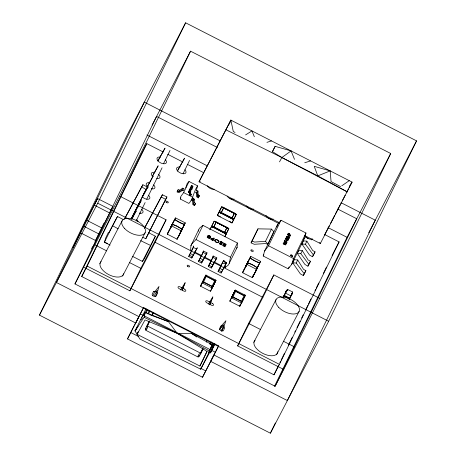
<?xml version="1.0" encoding="UTF-8"?>
<svg xmlns="http://www.w3.org/2000/svg" width="456" height="456" viewBox="0 0 456 456"><rect width="100%" height="100%" fill="white"/><g stroke="black" fill="none" stroke-linecap="round" stroke-linejoin="round"><path stroke-width="0.68" d="M209.857 237.907C208.666 236.977 210.968 238.009 210.723 236.926A1.442 0.758 27.5 0 0 210.262 236.236L208.523 235.421A1.397 0.735 27.5 0 0 207.828 235.552L207.657 235.843A1.516 0.798 27.5 0 0 207.925 236.527L208.158 236.749L207.235 236.943A1.237 0.65 27.5 0 0 207.423 237.61L209.606 238.516A1.225 0.644 27.5 0 0 209.914 238.226A1.129 0.593 27.5 0 0 209.857 237.907L209.481 237.428M213.049 227.743L213.1 226.393L211.578 226.535L209.88 229.801L214.166 221.223L215.494 221.491L215.295 221.895L228.798 228.707L224.791 236.738M220.522 213.414L220.573 212.063L219.045 212.211L217.347 215.471L231.979 222.955L236.271 214.377L235.285 213.459L235.085 213.87L236.271 214.377L231.979 222.955L229.984 221.525M190.129 192.517L190.095 192.962L189.861 192.301L188.795 192.335L188.431 192.147L188.704 191.674L188.26 191.725L188.727 192.409L189.867 192.398L189.958 193.048L189.97 192.284L188.442 191.925M223.845 266.914L225.099 267.552L228.382 264.999L237.131 247.312L237.405 242.991L202.948 225.361L199.426 228.256L190.939 245.681L190.608 249.916L191.862 250.555M188.727 256.471L193.315 247.414L193.435 245.972L193.002 248.053L188.727 256.471L191.737 258.01L197.254 247.887L191.737 258.01M208.512 352.517L208.318 353.896L212.029 344.736L191.634 333.501L177.224 333.336L206.927 351.359L199.939 366.054L137.091 334.339L137.78 332.39M198.337 231.26L198.565 229.984M189.987 188.773C190.745 187.895 191.417 191.081 191.913 189.229L191.457 189.622L190.642 188.892C188.807 188.909 190.671 187.821 191.457 189.622M229.294 263.334L230.485 257.207L237.405 242.991M188.431 192.147L188.505 191.776M185.706 187.912L187.239 183.38L189.052 181.494L197.642 185.871L196.45 189.747M198.508 261.47L203.097 252.419L203.387 251.011L207.035 252.892L201.518 263.015L198.508 261.47L202.789 253.046L203.387 251.011M208.289 266.475L212.884 257.418L213.169 256.01L216.822 257.891L211.305 268.014L208.289 266.475L212.57 258.045L213.169 256.01M197.642 185.871C193.589 191.184 193.464 198.668 188.887 203.433L180.285 199.033L180.81 196.49L183.665 192.586L189.052 181.494M201.005 367.815L200.708 369.178L139.821 339.007L135.044 330.896L146 308.854M286.756 237.034C286.955 235.883 287.901 237.644 287.901 237.462C289.144 236.47 288.585 238.853 288.922 237.895L288.545 238.192C290.284 238.243 288.277 236.658 287.804 236.949C286.966 235.381 285.946 237.684 286.864 236.71L287.44 236.818M137.45 326.627L135.044 330.896L144.102 317.296L145.247 312.434L168.441 321.64L177.15 333.296L145.019 319.907L137.091 334.339L138.191 331.751M207.845 237.342L208.261 237.057A0.747 0.393 27.5 0 1 208.774 237.2A0.741 0.388 27.5 0 1 209.19 237.53L209.224 237.587A0.815 0.427 27.5 0 1 209.281 237.946L208.232 237.884L208.084 237.074M190.471 191.657C188.995 192.637 188.339 189.559 190.351 191.372A0.65 0.342 27.5 0 1 190.471 191.657L189.616 190.904L190.078 191.144M210.113 236.972L210.148 236.835A0.883 0.462 27.5 0 0 209.977 236.442L208.728 235.82L208.244 236.282A1.009 0.53 27.5 0 0 208.802 236.875L209.84 237.234L210.113 236.972L209.218 237.074M263.22 256.021L264.583 251.056L277.636 224.369L280.987 220.242L305.976 233.01L304.42 238.328L291.646 264.434L288.203 268.801L263.22 256.021L263.842 254.744M190.779 187.9C191.263 188.248 192.854 189.531 191.691 188.151C190.899 187.65 189.445 187.906 190.768 187.895M192.614 187.273L192.592 187.707L192.552 186.886L190.847 186.413L192.614 187.273L191.862 187.04M221.986 330.577L223.788 324.649L219.678 329.392M192.255 186.071L191.788 185.598L191.417 185.843L193.07 186.857L191.138 185.871L191.833 185.444L192.409 186.344M288.568 233.563L289.252 233.803L289.303 234.418L289.001 233.632L288.215 233.865L290.614 235.091L290.227 235.894L289.566 235.644L289.275 236.242C282.805 231.186 295.722 238.938 287.611 234.344M285.593 244.678L285.342 244.12L284.088 244.268L283.165 243.498C283.216 242.752 283.974 244.285 285.775 244.074C286.63 244.906 284.692 245.379 285.701 244.473C285.621 243.829 284.726 243.994 284.327 244.199A0.718 0.376 27.5 0 1 283.871 244.137L283.273 243.652M190.437 191.6L189.918 191.868L188.938 191.252M291.646 264.434L293.544 258.563L305.976 233.01M276.752 227.065L277.636 224.369M221.445 244.433C218.623 241.743 220.841 240.346 222.859 243.179C216.475 239.086 226.797 247.756 219.256 243.783L219.427 243.424L220.943 244.422L221.582 244.159L220.943 244.422L220.105 243.949M212.866 344.069L211.954 345.163L212.667 343.168M229.414 124.123L230.867 120.127L352.032 182.075L320.323 243.538L304.528 235.501M292.604 291.994L289.794 298.252L284.236 295.402L287.554 289.412L292.604 291.994L289.794 298.252M220.231 329.067L221.462 325.726L225.931 320.699L223.771 326.901L221.496 331.33M289.486 299.301L289.771 298.532L284.048 295.602L282.988 297.517L284.048 295.602M283.603 243.27L284.002 244.017L284.823 243.743L285.775 244.074L285.006 243.738M213.904 343.727L210.45 352.836L208.483 352.374L214.115 343.573M209.794 352.243L200.708 369.178L209.629 351.057L212.029 344.736M192.711 200.993L193.429 199.158L192.706 197.796L191.617 200.002L192.711 200.993L192.774 204.476L194.404 205.645L195.567 203.439L194.313 202.532L194.285 199.181L192.706 197.796M196.502 193.213L197.22 191.377L196.302 190.272L197.961 191.047L198.086 194.712L197.311 196.376L198.577 197.266L198.2 197.864L196.565 196.696L196.502 193.213L195.39 192.147L197.169 192.683L197.311 196.376M283.478 296.696L286.613 290.153L287.531 290.751M147.847 313.939L149.123 310.69M224.284 233.033L227.008 227.458L216.304 221.89L216.093 222.209L213.642 227.259L224.284 233.033L227.008 227.458L216.093 222.209M231.756 218.709L234.481 213.134L223.776 207.565L223.56 207.879L221.109 212.935L231.756 218.709L234.481 213.134L223.56 207.879M143.959 315.615L145.247 312.434M146.051 313.306L147.339 310.108M185.13 282.771L182.183 289.976L185.13 282.771L180.559 289.965M212.844 296.942L209.629 304.802L212.844 296.942L208.272 304.135M177.39 191.298L178.906 191.782L181.984 189.776L183.517 190.796L182.149 190.551L179.026 192.586L177.122 191.947L178.182 189.685L179.647 190.18L182.77 188.146L184.287 189.194L183.238 189.069M215.454 281.255L215.597 280.907L205.576 275.874L202.652 281.854L212.798 286.716L215.454 281.255L205.576 275.874M244.781 296.246L244.923 295.904L234.908 290.871L231.984 296.85L242.13 301.707L244.781 296.246L234.908 290.871L231.984 296.85M178.182 189.685L177.122 191.947M175.52 217.905L170.39 227.743L175.52 217.905L185.284 222.893L180.114 232.822M250.8 256.392L245.67 266.236L250.8 256.392L260.564 261.385L255.394 271.309M214.035 344.354L210.45 352.836L214.998 343.978M182.178 229.339L177.127 239.178L167.289 234.162L172.362 224.318L176.774 225.999L182.178 229.339L178.575 236.482M257.458 267.826L252.407 277.664L242.643 272.745L244.171 269.228L247.642 262.81L252.054 264.486L257.458 267.826L252.407 277.664M149.505 321.486L147.51 326.029L200.412 353.075L202.738 348.703M152.07 315.649L153.501 312.411L152.139 315.022M146.233 328.195L145.39 330.076L198.263 357.122L199.238 355.298M146.798 326.941L149.329 321.292M205.639 275.726L206.579 275.794L205.941 275.11L202.156 282.88L212.165 287.998L215.95 280.229L205.941 275.11L205.81 275.401L206.579 275.794L203.393 282.332L202.156 282.88L200.458 286.14L210.467 291.259L212.633 287.058L211.863 286.664L215.05 280.126L215.95 280.229L215.648 280.845L215.05 280.126L215.819 280.52M234.971 290.723L235.912 290.791L235.267 290.107L231.483 297.876L241.498 302.995L245.277 295.226L235.267 290.107L235.142 290.398L235.912 290.791L232.725 297.329L231.483 297.876L229.784 301.137L239.799 306.255L241.965 302.054L241.195 301.661L244.382 295.117L245.277 295.226L245.151 295.511L244.382 295.117L244.98 295.841M178.906 191.782L179.647 190.18M167.363 234.259L168.042 232.571M242.643 272.745L243.322 271.063M213.921 345.329L210.45 352.836L213.955 345.659M251.108 242.877L257.976 228.849L271.497 229.094L273.754 231.619L267.917 244.142L265.306 243.572L254.254 244.285L251.108 242.877L257.976 228.849M172.362 224.318L171.61 225.925L181.374 230.924M247.642 262.81L246.89 264.412L256.654 269.41M194.78 205.046L193.532 204.174L194.313 202.532M180.257 232.771L181.043 231.124L180.736 231.22M255.537 271.263L258.609 265.181M215.597 280.907L212.798 286.716L202.874 281.5M244.923 295.904L242.13 301.707L232.207 296.497M304.266 273.805L296.229 263.049L297.705 259.994L294.331 259.663L292.763 262.85L300.344 273.862L303.331 275.578L305.885 270.682L303.514 269.319L297.705 259.994M308.849 264.394L300.817 253.644L302.288 250.583L298.919 250.253L297.346 253.445L304.933 264.451L307.914 266.167L310.468 261.271L308.102 259.914L302.288 250.583M313.432 254.984L305.4 244.234L306.871 241.173L303.502 240.842L301.929 244.034L309.516 255.046L312.497 256.762L315.056 251.86L312.685 250.504L306.871 241.173M181.984 189.776L182.77 188.146M197.169 192.683L197.961 191.047M218.076 271.474L223.668 260.433L226.603 262.895L221.086 273.019L218.076 271.474L223.668 260.433L225.731 263.973L221.086 273.019M288.203 268.801L289.138 266.885M284.236 295.402L287.554 289.412M39.444 315.125L127.344 134.737L185.609 22.8L416.556 140.875L328.656 321.263L270.391 433.2L39.444 315.125L97.715 203.188L185.609 22.8M97.561 198.531L86.349 220.071L72.795 247.893L84.007 226.347L97.561 198.531L112.957 206.403L99.402 234.219L91.77 248.879M95.515 240.483L103.928 223.223M91.884 248.178L92.5 246.913M94.968 241.851L112.957 206.403M74.966 283.928L96.005 240.745L80.609 232.873L56.43 282.498L135.751 323.053L138.892 316.612L74.966 283.928C114.57 206.881 153.079 129.287 190.551 51.169L390.701 153.501C353.229 231.619 314.72 309.214 275.116 386.26L213.904 354.962L210.763 361.403L287.371 400.573L375.271 220.185L341.099 202.715M324.541 234.475L339.087 241.914L279.414 364.372L273.982 374.815L81.721 276.518L141.394 154.06L146.826 143.617L163.271 152.025M81.721 276.518L87.159 266.076L146.826 143.617M163.505 163.75L170.008 150.446M142.779 237.24L145.772 238.767L166.907 196.969L162.416 194.752L144.438 228.2M183.061 173.73L189.565 160.409M83.682 267.188L129.869 290.803L140.819 268.327L166.07 219.82L119.882 196.205M129.869 290.803L155.125 242.29L166.07 219.82M180.285 199.033L180.889 197.796M170.39 227.743L171.228 226.085M279.26 222.642L199.033 181.819L230.867 120.127L233.29 131.499L235.051 132.474M134.765 324.547L143.623 307.521L218.635 345.87L202.504 377.272L127.492 338.922L134.127 325.766M127.492 338.922L143.623 307.521M194.404 205.645L195.567 203.439M198.2 197.864L199.363 195.658L198.086 194.712M198.577 197.266L199.363 195.658M149.255 321.121L145.47 328.708A1.3 0.684 27.5 0 0 146.33 329.91L147.687 327.3A1.3 0.684 27.5 0 1 146.832 326.097M151.985 315.518L153.501 312.411M190.939 245.681L191.902 243.778L196.023 239.565L202.948 225.361M213.1 226.393L212.735 227.128L213.1 226.393L225.424 232.691L226.21 234.019L211.578 226.535L214.166 221.223L228.798 228.707L224.797 236.692M220.573 212.063L220.202 212.798L220.573 212.063L232.891 218.367L233.677 219.689L219.045 212.211L221.639 206.899L222.961 207.161L222.762 207.571L235.085 213.87L235.285 213.459M220.043 216.851L220.242 216.44M229.282 221.576L229.482 221.166M225.224 233.101L225.424 232.691L225.053 233.426L225.224 233.101L226.21 234.019M227.812 227.789L227.612 228.2L227.812 227.789L228.798 228.707M232.697 218.772L232.891 218.367L232.526 219.102L232.697 218.772L233.677 219.689M205.941 275.11L200.458 286.14L201.432 285.45M210.467 291.259L215.95 280.229M225.099 267.552L225.697 266.321M202.994 348.794L199.357 356.256A1.3 0.684 27.5 0 1 197.904 356.278L199.266 353.668A1.3 0.684 27.5 0 0 200.72 353.645L203.142 348.669M206.477 341.829L207.081 340.581L206.391 341.835M245.67 266.236L246.508 264.571M229.784 301.137L235.267 290.107M202.504 377.272L218.635 345.87M253.171 276.114L252.196 277.675M264.583 251.056L268.55 245.773L280.987 220.242M241.287 303.2L239.799 306.255L239.748 305.041M241.583 302.59L245.277 295.226M289.6 234.572L289.68 233.979L288.796 233.312A0.747 0.393 27.5 0 0 288.357 233.255L287.827 233.905L290.523 235.285M288.021 234.772L289.081 235.889L289.303 235.427L288.021 234.772C289.56 237.063 289.657 234.709 287.519 234.526L289.269 235.49M289.389 235.25L290.312 235.723L289.685 235.404M289.275 236.242L289.6 235.575L290.227 235.894M287.73 240.255L288.072 239.554L288.369 239.702L287.935 240.591L286.448 238.995L285.752 238.87L285.855 239.463L285.41 238.773L286.59 238.853L287.73 240.255L286.932 239.172L287.428 240.141M288.266 239.155L288.608 238.454L288.904 238.602C288.226 241.099 286.499 236.162 286.06 238.197C285.65 236.128 288.779 239.183 287.964 239.041L287.468 238.072L287.964 239.041M283.831 369.52L237.644 345.904L248.594 323.429L273.845 274.922L320.032 298.537M237.644 345.904L262.895 297.392L273.845 274.922M291.988 293.972L291.424 295.066L292.484 293.151L289.201 299.62L289.771 298.532M303.331 275.578L305.885 270.682M307.914 266.167L310.468 261.271M312.497 256.762L315.056 251.86M273.982 374.815L278.639 365.25M279.887 362.697L280.508 361.42M281.13 360.143L284.544 353.132M288.277 345.477L292.313 337.183M294.804 332.082L295.425 330.805M296.976 327.619L300.088 321.241M301.638 318.049L303.194 314.862M305.68 309.755L307.857 305.292M308.478 304.015L310.963 298.914M315.005 290.626L315.626 289.349M316.247 288.072L318.733 282.971M323.395 273.4L326.502 267.022M332.093 255.542L333.336 252.994M274.483 386.289L347.067 237.325L390.701 153.501M275.116 386.26L356.734 218.755L337.731 209.042M270.391 433.2L275.378 422.963M199.939 366.054L207.337 350.932M210.421 344.633L211.345 342.741M151.74 188.898L162.068 167.797M139.861 213.283L145.133 202.561M146.69 199.272L151.956 188.55M136.042 221.137L140.077 212.935M177.127 239.178L177.817 237.57L176.917 239.189M252.02 240.922L254.516 242.073L265.483 241.332L271.497 229.094M191.617 200.002L191.93 199.369L193.486 200.788L193.532 204.174M193.486 200.788L194.285 199.181M123.109 219.467L117.488 216.497L112.598 225.737L104.395 242.261L110.09 245.077M216.304 221.89L213.642 227.259L224.437 232.651M223.776 207.565L221.109 212.935L231.904 218.321M201.518 263.015L207.035 252.892M211.305 268.014L216.822 257.891M202.156 282.88L202.624 281.939L203.393 282.332L202.453 282.264L202.624 281.939M231.483 297.876L231.956 296.936L232.725 297.329L231.785 297.261L231.956 296.936M131.014 219.25L147.351 186.977L142.865 184.76L124.556 218.823M145.772 238.767L166.907 196.969M148.593 232.708L155.393 236.191L144.512 258.501L142.375 261.43L132.246 256.215M131.117 219.005L147.351 186.977M272.26 152.019L275.139 146.342L291.065 150.902L294.513 159.361M142.375 261.43L155.393 236.191M209.674 343.482L210.296 342.268M148.388 314.121L149.995 310.992M181.368 230.491L185.284 222.893M259.259 263.916L260.564 261.385M178.017 237.188L180.673 232.07M275.139 146.342L272.409 151.614L281.865 157.537L347.255 191.879L317.775 175.885L281.865 157.537L226.09 129.931M257.412 267.49L259.538 263.391L259.321 262.873A19.352 10.169 27.5 0 1 250.39 258.301L249.831 258.432L247.18 263.551M152.07 125.086L190.551 51.169M99.796 263.659L122.06 220.886M122.567 276.097L145.156 232.697M171.901 225.059L174.551 219.946L175.11 219.815A19.352 10.169 27.5 0 0 184.042 224.38L184.258 224.905L181.602 230.023M230.867 120.127L199.033 181.819L200.361 181.539M236.271 214.377L221.639 206.899L217.347 215.471L219.667 216.247M215.494 221.491L215.295 221.895L214.166 221.223M222.961 207.161L222.762 207.571L221.639 206.899M212.633 287.058L212.462 287.383L211.863 286.664L212.165 287.998M206.3 342.051L207.115 340.484M241.965 302.054L241.794 302.379L241.195 301.661L241.498 302.995M253.758 342.376L276.022 299.603M286.613 290.153L285.701 292.142L286.265 291.048M324.438 235.085L329.226 225.885M330.378 223.674L334.727 215.323M335.382 214.069L340.222 204.767M340.877 203.507L341.533 202.242M342.239 200.896L345.175 195.248M346.782 192.158L348.424 189.006M349.079 187.747L352.032 182.075L349.809 185.7M276.524 354.814L299.119 311.414M333.649 252.356L339.087 241.914M368.739 232.731L416.556 140.875M171.473 226.147L168.315 232.229L168.532 232.754M152.686 295.858L154.875 291.68L159.024 286.442L157.183 292.86L155.308 296.446M246.753 264.634L243.595 270.716L243.709 271.195M171.393 226.028L170.738 227.96M167.289 234.162L172.254 224.654L172.813 224.529A19.352 10.169 27.5 0 1 181.744 229.094L181.984 229.539L181.174 231.106M180.314 232.475L180.622 231.899M246.673 264.514L246.018 266.452M242.569 272.654L247.534 263.146L248.092 263.015A19.352 10.169 27.5 0 1 257.024 267.581C256.825 270.106 254.345 273.879 252.841 275.863M255.594 270.967L255.896 270.385M117.488 216.497L108.841 232.731L108.3 232.594L105.917 237.519L104.395 242.261L107.713 243.521M124.477 219.194L142.865 184.76M144.689 227.954L162.416 194.752M236.339 248.799L237.131 247.312M154.202 295.915L157.172 290.386M279.505 161.874L281.865 157.537L291.065 150.902M152.105 176.911L158.169 165.802L152.401 176.221M147.385 186.669L153.113 176.181L147.345 186.595M142.329 197.043L148.057 186.555L142.631 196.359M135.5 211.054L141.235 200.566L135.46 210.98M131.795 218.965L136.179 210.94L131.767 218.908M157.89 160.996L165.021 148.149L157.879 160.917M177.43 171.006L184.549 158.186L177.418 170.932M209.863 344.343L211.305 342.011M211.954 345.163L213.066 343.414M221.895 329.853L223.771 326.901L221.815 329.876M311.465 239.913L312.223 238.733M135.044 330.896L138.043 326.336M146.94 309.875L141.491 317.735L142.608 318.396M191.417 185.843L191.873 185.626M303.16 239.964L304.42 238.328M283.484 242.917L283.227 243.527M191.195 188.413L191.947 188.647M191.218 186.504L191.794 186.675L191.218 186.504L191.092 186.829M190.545 187.878L191.127 188.043L190.545 187.878L190.426 188.203M242.603 299.182L243.578 298.492M341.766 185.831L349.262 180.656M192.728 187.57L192.335 187.507M191.811 188.288L192.056 188.944M245.602 134.908L251.957 130.912L254.345 136.766M210.045 237.057L209.435 237.137M177.868 237.354L177.561 237.371M286.288 237.77L287.599 238.762M285.752 238.87L287.063 239.862M330.172 170.897L317.775 175.885L314.247 166.332L330.172 170.897L331.067 181.608L340.615 186.629M207.919 237.177L208.261 237.057M190.038 195.242L191.349 194.803L190.038 195.242L189.183 194.341L189.964 193.874L191.081 194.113M191.925 189.012L191.662 188.881M256.015 269.713L256.323 269.61M266.942 142.346L271.514 140.904M304.739 162.752L310.616 160.9M284.293 243.903L284.823 243.743M287.987 237.337L288.466 237.274M220.653 242.113L221.137 242.085M209.72 237.69L209.475 237.502L209.823 237.502M209.475 237.502L210.136 237.513M301.929 244.034L305.4 244.234M297.346 253.445L300.817 253.644M292.763 262.85L296.229 263.049M288.089 237.257L288.944 237.696M221.388 242.17L220.744 242.068M212.137 238.727L211.538 238.636L213.197 239.161C211.071 237.536 210.763 239.827 212.718 240.152L213.778 237.964L214.4 238.283L213.203 240.734L210.9 239.36A1.282 0.673 27.5 0 1 210.626 238.801L211.618 238.209L213.328 238.893M221.211 244.393L220.419 244.125M219.045 212.211L220.373 212.473M211.578 226.535L212.901 226.803M222.311 263.146L225.731 263.973L226.603 262.895L225.395 262.513M209.543 235.763L208.523 235.421M149.636 314.657L168.441 321.64M287.132 236.732L287.514 236.875M189.918 191.868L189.035 191.377M288.454 237.04L289.001 237.354M184.537 224.494L180.217 222.648L174.722 219.478M259.817 262.987L255.497 261.134L250.002 257.965M283.621 296.303L286.801 297.192L289.03 299.005M209.942 235.997L208.842 235.484M199.072 260.33L202.162 261.784M208.854 265.329L211.943 266.783M218.635 270.334L221.724 271.787M292.051 256.295L292.393 256.46L291.042 254.875M140.596 240.631L150.508 245.425M144.102 317.296L177.15 333.296M193.315 247.414L196.382 248.97M203.097 252.419L206.163 253.969M212.884 257.418L215.945 258.974M190.232 253.479L193.253 255.018M220.254 140.927L144.324 102.11L94.164 205.052L109.56 212.923L156.585 116.422L217.387 147.51M146.917 134.993L207.087 165.756M328.063 227.612L347.067 237.325M167.7 154.288L182.873 162.045M187.302 164.308L203.746 172.716M229.881 198.485L279.078 223.634M304.939 236.858L308.096 238.471M189.411 189.964L191.064 190.978L189.343 190.101M284.869 240.728L287.177 242.147L284.778 240.922M268.55 245.773L293.544 258.563M225.076 245.123L223.446 244.291L223.315 244.558L224.945 245.396M196.023 239.565L230.485 257.207M285.701 293.231L290.746 295.813M194.37 251.843L201.894 255.691M204.402 256.973L211.299 260.501M213.807 261.784L221.337 265.631M97.715 203.188L328.656 321.263M189.371 255.24L192.375 256.779M155.125 242.29L262.895 297.392M86.349 220.071L101.745 227.943M84.007 226.347L99.402 234.219M94.631 244.712L106.653 250.863M129.43 262.508L140.819 268.327M248.594 323.429L260.615 329.58M283.393 341.225L294.781 347.044M87.159 266.076L279.414 364.372M140.488 313.962L215.494 352.317M130.633 332.475L138.829 336.665M200.6 368.248L205.645 370.831M183.665 192.586L192.238 196.986M177.224 333.336L209.629 351.057M112.598 225.737L118.121 228.815M161.253 196.941L165.602 199.42M141.696 186.943L146.051 189.428M221.439 241.868L223.035 242.82L221.929 242.096M140.761 319.211L141.696 319.781M288.773 237.257L289.121 237.485M219.758 268.156L222.602 270.02M209.971 263.152L212.821 265.021M200.19 258.153L203.034 260.017M191.634 333.501L196.804 337.018M197.362 195.088L198.981 196.251M286.984 237.895L287.451 238.482M286.448 238.995L286.938 239.634M192.478 186.914L192.592 187.644M265.483 241.332L267.917 244.142M288.58 235.325L289.047 235.923M191.041 189.097L190.887 188.847L191.229 189.559M189.428 194.142L189.525 194.324A1.083 0.57 27.5 0 0 191.252 194.917A1.083 0.57 27.5 0 0 190.374 193.692A1.083 0.57 27.5 0 0 189.525 194.324M319.684 242.347L320.323 243.538M289.252 233.803L289.4 234.156M233.569 293.373L233.62 294.587M204.237 278.377L204.288 279.591M123.684 273.72A12.967 6.817 27.5 0 1 108.414 274.438A12.967 6.817 27.5 0 1 101.124 261.567M277.75 351.707A12.967 6.817 27.5 0 1 262.975 353.468A12.967 6.817 27.5 0 1 255.086 340.284M247.836 261.345A1.317 0.695 27.5 0 1 247.825 261.698M312.092 239.138A4.412 2.32 27.5 0 1 307.954 238.397A4.412 2.32 27.5 0 1 305.11 235.399M273.178 219.074A4.412 2.32 27.5 0 1 268.989 218.475A4.412 2.32 27.5 0 1 266.002 215.409M253.621 209.076A4.412 2.32 27.5 0 1 249.848 208.677A4.412 2.32 27.5 0 1 246.679 205.998M234.07 199.078A4.412 2.32 27.5 0 1 230.297 198.679A4.412 2.32 27.5 0 1 227.122 196M214.234 189.183A4.412 2.32 27.5 0 1 210.33 188.488A4.412 2.32 27.5 0 1 207.434 185.706M141.713 209.275A4.754 2.497 27.5 0 1 142.876 212.445A4.754 2.497 27.5 0 1 139.416 213.117M135.974 211.356A4.754 2.497 27.5 0 1 135.324 210.729M137.091 207.092A4.754 2.497 27.5 0 1 137.974 207.246M131.619 217.438A4.754 2.497 27.5 0 1 132.918 217.626M136.657 219.649A4.754 2.497 27.5 0 1 137.991 221.821M148.542 195.265A4.754 2.497 27.5 0 1 148.502 199.209A4.754 2.497 27.5 0 1 142.147 196.718M143.919 193.082A4.754 2.497 27.5 0 1 144.797 193.241M138.915 203.587A4.754 2.497 27.5 0 1 139.365 203.678M153.598 184.885A4.754 2.497 27.5 0 1 154.818 187.946A4.754 2.497 27.5 0 1 151.745 188.824M148.228 187.262A4.754 2.497 27.5 0 1 146.29 183.751A4.754 2.497 27.5 0 1 149.853 182.862M158.317 174.209A4.754 2.497 27.5 0 1 159.925 177.447A4.754 2.497 27.5 0 1 156.801 178.444M152.914 176.592A4.754 2.497 27.5 0 1 151.398 173.251A4.754 2.497 27.5 0 1 154.915 172.488M149.032 182.833A4.754 2.497 27.5 0 1 149.477 182.924M184.914 169.735A5.181 2.725 27.5 0 1 183.825 173.782A5.181 2.725 27.5 0 1 176.928 170.054A5.181 2.725 27.5 0 1 180.012 167.09M165.357 159.737A5.181 2.725 27.5 0 1 164.274 163.79A5.181 2.725 27.5 0 1 157.377 160.062A5.181 2.725 27.5 0 1 160.461 157.092M222.414 325.823A2.16 1.134 27.5 0 0 220.767 326.16L219.575 328.611A2.16 1.134 27.5 0 0 221 330.617A2.16 1.134 27.5 0 0 223.423 330.583L224.62 328.132A2.16 1.134 27.5 0 0 223.377 326.222M214.605 240.266C215.329 244.786 222.87 242.142 216.908 239.571A2.229 1.168 27.5 0 0 215.551 239.389L214.605 240.266M284.151 242.119L285.319 243.316L286.357 243.099A0.906 0.479 27.5 0 0 286.186 242.7L284.892 241.959L284.151 242.119M190.694 191.731C188.134 192.956 188.738 188.795 190.694 191.731M286.664 243.202C282.817 245.225 283.518 238.687 286.664 243.202M218.572 241.589C217.934 243.857 213.499 240.796 216.041 239.782A1.556 0.815 27.5 0 1 216.976 239.93L218.253 240.762L218.572 241.589M189.348 189.553L189.206 190.386L189.348 189.553M190.671 189.605L190.671 190.089L190.671 189.605M191.725 187.445L191.725 187.929L191.725 187.445M153.41 291.72L152.213 294.171A2.16 1.134 27.5 0 0 153.643 296.178A2.16 1.134 27.5 0 0 156.066 296.143L157.257 293.692A2.16 1.134 27.5 0 0 155.832 291.686A2.16 1.134 27.5 0 0 153.41 291.72M223.759 243.065L223.628 243.339L225.486 244.285L224.551 246.2L222.807 245.311L222.676 245.579L225.042 246.787L226.239 244.336L223.759 243.065M284.778 240.158L284.287 241.173L284.584 241.321L285.074 240.306L284.778 240.158M286.636 240.232L286.63 240.91L286.636 240.232M288.642 236.111L288.642 236.789L288.642 236.111M288.973 238.288L288.568 238.123L288.973 238.288M184.492 289.115L180.257 286.949A1.944 1.02 27.5 0 0 178.074 286.984A1.944 1.02 27.5 0 0 179.362 288.79L183.597 290.951A1.944 1.02 27.5 0 0 185.774 290.917A1.944 1.02 27.5 0 0 184.492 289.115M212.205 303.286L207.97 301.12A1.944 1.02 27.5 0 0 205.787 301.154A1.944 1.02 27.5 0 0 207.075 302.955L211.305 305.121A1.944 1.02 27.5 0 0 213.488 305.087A1.944 1.02 27.5 0 0 212.205 303.286M251.153 250.806A1.317 0.695 27.5 0 0 253.222 251.319A1.317 0.695 27.5 0 0 251.889 249.842A1.317 0.695 27.5 0 0 251.153 250.806M166.161 202.168A1.317 0.695 27.5 0 0 168.235 202.681A1.317 0.695 27.5 0 0 166.896 201.204A1.317 0.695 27.5 0 0 166.161 202.168M187.473 266.219A1.317 0.695 27.5 0 0 189.542 266.72A1.317 0.695 27.5 0 0 188.197 265.244A1.317 0.695 27.5 0 0 187.473 266.219M290.689 255.599A1.083 0.57 27.5 0 0 292.416 256.198A1.083 0.57 27.5 0 0 291.538 254.967A1.083 0.57 27.5 0 0 290.689 255.599M278.627 307.276A12.967 6.817 27.5 0 0 298.874 311.836A12.967 6.817 27.5 0 0 285.211 297.42A12.967 6.817 27.5 0 0 278.627 307.276M124.665 228.559A12.967 6.817 27.5 0 0 144.911 233.119A12.967 6.817 27.5 0 0 131.248 218.703A12.967 6.817 27.5 0 0 124.665 228.559"/></g></svg>
